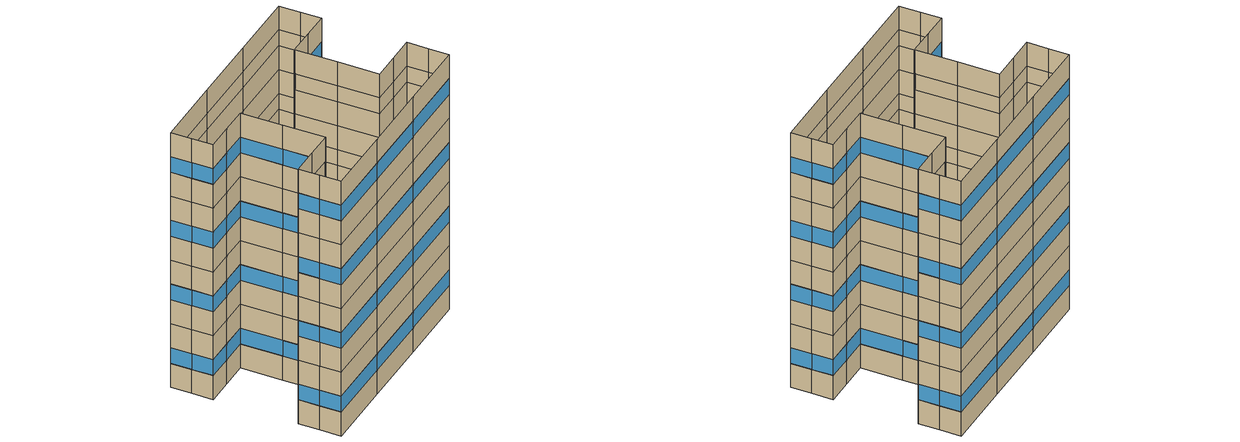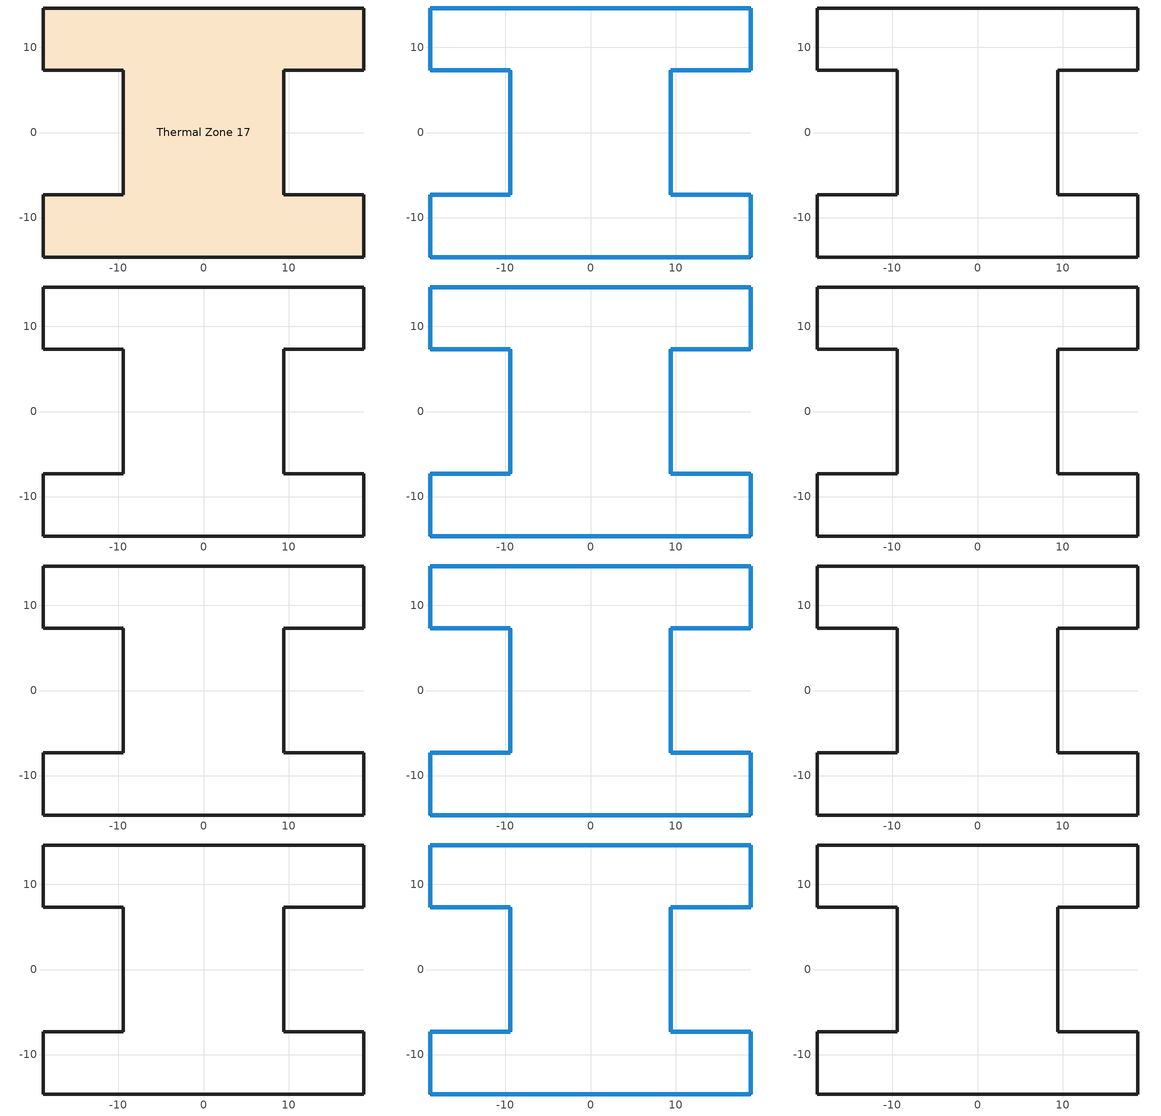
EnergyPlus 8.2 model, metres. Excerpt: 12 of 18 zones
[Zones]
Thermal Zone 17
 floor ground (ASHRAE 90.1-2004 ExtWall Mass ClimateZone 6): 18.82,14.63 18.82,10.97 18.82,7.31 14.12,7.31 9.41,7.31 9.41,0 9.41,-7.31 14.12,-7.31 18.82,-7.31 18.82,-10.97 18.82,-14.63 6.27,-14.63 -6.27,-14.63 -18.82,-14.63 -18.82,-10.97 -18.82,-7.31 -14.12,-7.31 -9.41,-7.31 -9.41,0 -9.41,7.31 -14.12,7.31 -18.82,7.31 -18.82,10.97 -18.82,14.63 -6.27,14.63 6.27,14.63 z0
 wall outside (ASHRAE 90.1-2004 ExtWall Mass ClimateZone 6): 18.82,-10.97 18.82,-7.31 14.12,-7.31 9.41,-7.31 9.41,0 9.41,7.31 14.12,7.31 18.82,7.31 18.82,10.97 18.82,14.63 6.27,14.63 -6.27,14.63 -18.82,14.63 -18.82,10.97 -18.82,7.31 -14.12,7.31 -9.41,7.31 -9.41,0 -9.41,-7.31 -14.12,-7.31 -18.82,-7.31 -18.82,-10.97 -18.82,-14.63 -6.27,-14.63 6.27,-14.63 18.82,-14.63 18.82,-10.97 z0:4.5
Thermal Zone 13
 wall outside (ASHRAE 90.1-2004 ExtWall Mass ClimateZone 6): 18.82,10.97 18.82,14.63 6.27,14.63 -6.27,14.63 -18.82,14.63 -18.82,10.97 -18.82,7.31 -14.12,7.31 -9.41,7.31 -9.41,0 -9.41,-7.31 -14.12,-7.31 -18.82,-7.31 -18.82,-10.97 -18.82,-14.63 -6.27,-14.63 6.27,-14.63 18.82,-14.63 18.82,-10.97 18.82,-7.31 14.12,-7.31 9.41,-7.31 9.41,0 9.41,7.31 14.12,7.31 18.82,7.31 18.82,10.97 z4.5:7.5
 window (ASHRAE 90.1-2004 ExtWindow ClimateZone 4-6): 18.82,11 18.82,14.6 / 18.82,7.34 18.82,10.94 / 18.82,-10.94 18.82,-7.34 / 18.82,-14.6 18.82,-11 / -18.82,-11 -18.82,-14.6 / -18.82,-7.34 -18.82,-10.94 / -18.82,10.94 -18.82,7.34 / -18.82,14.6 -18.82,11 z4.53:7.47; 14.14,7.31 18.79,7.31 / 9.44,7.31 14.09,7.31 / 14.09,-7.31 9.44,-7.31 / 18.79,-7.31 14.14,-7.31 / -14.14,-7.31 -18.79,-7.31 / -9.44,-7.31 -14.09,-7.31 / -14.09,7.31 -9.44,7.31 / -18.79,7.31 -14.14,7.31 z4.53:7.46; 9.41,0.03 9.41,7.28 / 9.41,-7.28 9.41,-0.03 / -9.41,-0.03 -9.41,-7.28 / -9.41,7.28 -9.41,0.03 z4.53:7.45; 6.3,-14.63 18.79,-14.63 / -6.25,-14.63 6.25,-14.63 / -18.79,-14.63 -6.3,-14.63 / -6.3,14.63 -18.79,14.63 / 6.25,14.63 -6.25,14.63 / 18.79,14.63 6.3,14.63 z4.53:7.44
Thermal Zone 3
 wall outside (ASHRAE 90.1-2004 ExtWall Mass ClimateZone 6): 18.82,10.97 18.82,14.63 6.27,14.63 -6.27,14.63 -18.82,14.63 -18.82,10.97 -18.82,7.31 -14.12,7.31 -9.41,7.31 -9.41,0 -9.41,-7.31 -14.12,-7.31 -18.82,-7.31 -18.82,-10.97 -18.82,-14.63 -6.27,-14.63 6.27,-14.63 18.82,-14.63 18.82,-10.97 18.82,-7.31 14.12,-7.31 9.41,-7.31 9.41,0 9.41,7.31 14.12,7.31 18.82,7.31 18.82,10.97 z7.5:12
Thermal Zone 8
 wall outside (ASHRAE 90.1-2004 ExtWall Mass ClimateZone 6): -18.82,-7.31 -18.82,-10.97 -18.82,-14.63 -6.27,-14.63 6.27,-14.63 18.82,-14.63 18.82,-10.97 18.82,-7.31 14.12,-7.31 9.41,-7.31 9.41,0 9.41,7.31 14.12,7.31 18.82,7.31 18.82,10.97 18.82,14.63 6.27,14.63 -6.27,14.63 -18.82,14.63 -18.82,10.97 -18.82,7.31 -14.12,7.31 -9.41,7.31 -9.41,0 -9.41,-7.31 -14.12,-7.31 -18.82,-7.31 z12:16.5
Thermal Zone 4
 wall outside (ASHRAE 90.1-2004 ExtWall Mass ClimateZone 6): 18.82,10.97 18.82,14.63 6.27,14.63 -6.27,14.63 -18.82,14.63 -18.82,10.97 -18.82,7.31 -14.12,7.31 -9.41,7.31 -9.41,0 -9.41,-7.31 -14.12,-7.31 -18.82,-7.31 -18.82,-10.97 -18.82,-14.63 -6.27,-14.63 6.27,-14.63 18.82,-14.63 18.82,-10.97 18.82,-7.31 14.12,-7.31 9.41,-7.31 9.41,0 9.41,7.31 14.12,7.31 18.82,7.31 18.82,10.97 z16.5:19.5
 window (ASHRAE 90.1-2004 ExtWindow ClimateZone 4-6): 18.82,11 18.82,14.6 / 18.82,7.34 18.82,10.94 / 18.82,-10.94 18.82,-7.34 / 18.82,-14.6 18.82,-11 / -18.82,-11 -18.82,-14.6 / -18.82,-7.34 -18.82,-10.94 / -18.82,10.94 -18.82,7.34 / -18.82,14.6 -18.82,11 z16.53:19.47; 14.14,7.31 18.79,7.31 / 9.44,7.31 14.09,7.31 / 14.09,-7.31 9.44,-7.31 / 18.79,-7.31 14.14,-7.31 / -14.14,-7.31 -18.79,-7.31 / -9.44,-7.31 -14.09,-7.31 / -14.09,7.31 -9.44,7.31 / -18.79,7.31 -14.14,7.31 z16.53:19.46; 9.41,0.03 9.41,7.28 / 9.41,-7.28 9.41,-0.03 / -9.41,-0.03 -9.41,-7.28 / -9.41,7.28 -9.41,0.03 z16.53:19.45; 6.3,-14.63 18.79,-14.63 / -6.25,-14.63 6.25,-14.63 / -18.79,-14.63 -6.3,-14.63 / -6.3,14.63 -18.79,14.63 / 6.25,14.63 -6.25,14.63 / 18.79,14.63 6.3,14.63 z16.53:19.44
Thermal Zone 11
 wall outside (ASHRAE 90.1-2004 ExtWall Mass ClimateZone 6): 18.82,10.97 18.82,14.63 6.27,14.63 -6.27,14.63 -18.82,14.63 -18.82,10.97 -18.82,7.31 -14.12,7.31 -9.41,7.31 -9.41,0 -9.41,-7.31 -14.12,-7.31 -18.82,-7.31 -18.82,-10.97 -18.82,-14.63 -6.27,-14.63 6.27,-14.63 18.82,-14.63 18.82,-10.97 18.82,-7.31 14.12,-7.31 9.41,-7.31 9.41,0 9.41,7.31 14.12,7.31 18.82,7.31 18.82,10.97 z19.5:24
Thermal Zone 16
 wall outside (ASHRAE 90.1-2004 ExtWall Mass ClimateZone 6): 18.82,10.97 18.82,14.63 6.27,14.63 -6.27,14.63 -18.82,14.63 -18.82,10.97 -18.82,7.31 -14.12,7.31 -9.41,7.31 -9.41,0 -9.41,-7.31 -14.12,-7.31 -18.82,-7.31 -18.82,-10.97 -18.82,-14.63 -6.27,-14.63 6.27,-14.63 18.82,-14.63 18.82,-10.97 18.82,-7.31 14.12,-7.31 9.41,-7.31 9.41,0 9.41,7.31 14.12,7.31 18.82,7.31 18.82,10.97 z24:28.5
Thermal Zone 7
 wall outside (ASHRAE 90.1-2004 ExtWall Mass ClimateZone 6): 18.82,10.97 18.82,14.63 6.27,14.63 -6.27,14.63 -18.82,14.63 -18.82,10.97 -18.82,7.31 -14.12,7.31 -9.41,7.31 -9.41,0 -9.41,-7.31 -14.12,-7.31 -18.82,-7.31 -18.82,-10.97 -18.82,-14.63 -6.27,-14.63 6.27,-14.63 18.82,-14.63 18.82,-10.97 18.82,-7.31 14.12,-7.31 9.41,-7.31 9.41,0 9.41,7.31 14.12,7.31 18.82,7.31 18.82,10.97 z28.5:31.5
 window (ASHRAE 90.1-2004 ExtWindow ClimateZone 4-6): 18.82,11 18.82,14.6 / 18.82,7.34 18.82,10.94 / 18.82,-10.94 18.82,-7.34 / 18.82,-14.6 18.82,-11 / -18.82,-11 -18.82,-14.6 / -18.82,-7.34 -18.82,-10.94 / -18.82,10.94 -18.82,7.34 / -18.82,14.6 -18.82,11 z28.53:31.47; 14.14,7.31 18.79,7.31 / 9.44,7.31 14.09,7.31 / 14.09,-7.31 9.44,-7.31 / 18.79,-7.31 14.14,-7.31 / -14.14,-7.31 -18.79,-7.31 / -9.44,-7.31 -14.09,-7.31 / -14.09,7.31 -9.44,7.31 / -18.79,7.31 -14.14,7.31 z28.53:31.46; 9.41,0.03 9.41,7.28 / 9.41,-7.28 9.41,-0.03 / -9.41,-0.03 -9.41,-7.28 / -9.41,7.28 -9.41,0.03 z28.53:31.45; 6.3,-14.63 18.79,-14.63 / -6.25,-14.63 6.25,-14.63 / -18.79,-14.63 -6.3,-14.63 / -6.3,14.63 -18.79,14.63 / 6.25,14.63 -6.25,14.63 / 18.79,14.63 6.3,14.63 z28.53:31.44
Thermal Zone 10
 wall outside (ASHRAE 90.1-2004 ExtWall Mass ClimateZone 6): 18.82,10.97 18.82,14.63 6.27,14.63 -6.27,14.63 -18.82,14.63 -18.82,10.97 -18.82,7.31 -14.12,7.31 -9.41,7.31 -9.41,0 -9.41,-7.31 -14.12,-7.31 -18.82,-7.31 -18.82,-10.97 -18.82,-14.63 -6.27,-14.63 6.27,-14.63 18.82,-14.63 18.82,-10.97 18.82,-7.31 14.12,-7.31 9.41,-7.31 9.41,0 9.41,7.31 14.12,7.31 18.82,7.31 18.82,10.97 z31.5:36
Thermal Zone 12
 wall outside (ASHRAE 90.1-2004 ExtWall Mass ClimateZone 6): 18.82,10.97 18.82,14.63 6.27,14.63 -6.27,14.63 -18.82,14.63 -18.82,10.97 -18.82,7.31 -14.12,7.31 -9.41,7.31 -9.41,0 -9.41,-7.31 -14.12,-7.31 -18.82,-7.31 -18.82,-10.97 -18.82,-14.63 -6.27,-14.63 6.27,-14.63 18.82,-14.63 18.82,-10.97 18.82,-7.31 14.12,-7.31 9.41,-7.31 9.41,0 9.41,7.31 14.12,7.31 18.82,7.31 18.82,10.97 z36:40.5
Thermal Zone 14
 wall outside (ASHRAE 90.1-2004 ExtWall Mass ClimateZone 6): 18.82,10.97 18.82,14.63 6.27,14.63 -6.27,14.63 -18.82,14.63 -18.82,10.97 -18.82,7.31 -14.12,7.31 -9.41,7.31 -9.41,0 -9.41,-7.31 -14.12,-7.31 -18.82,-7.31 -18.82,-10.97 -18.82,-14.63 -6.27,-14.63 6.27,-14.63 18.82,-14.63 18.82,-10.97 18.82,-7.31 14.12,-7.31 9.41,-7.31 9.41,0 9.41,7.31 14.12,7.31 18.82,7.31 18.82,10.97 z40.5:43.5
 window (ASHRAE 90.1-2004 ExtWindow ClimateZone 4-6): 18.82,11 18.82,14.6 / 18.82,7.34 18.82,10.94 / 18.82,-10.94 18.82,-7.34 / 18.82,-14.6 18.82,-11 / -18.82,-11 -18.82,-14.6 / -18.82,-7.34 -18.82,-10.94 / -18.82,10.94 -18.82,7.34 / -18.82,14.6 -18.82,11 z40.53:43.47; 14.14,7.31 18.79,7.31 / 9.44,7.31 14.09,7.31 / 14.09,-7.31 9.44,-7.31 / 18.79,-7.31 14.14,-7.31 / -14.14,-7.31 -18.79,-7.31 / -9.44,-7.31 -14.09,-7.31 / -14.09,7.31 -9.44,7.31 / -18.79,7.31 -14.14,7.31 z40.53:43.46; 9.41,0.03 9.41,7.28 / 9.41,-7.28 9.41,-0.03 / -9.41,-0.03 -9.41,-7.28 / -9.41,7.28 -9.41,0.03 z40.53:43.45; 6.3,-14.63 18.79,-14.63 / -6.25,-14.63 6.25,-14.63 / -18.79,-14.63 -6.3,-14.63 / -6.3,14.63 -18.79,14.63 / 6.25,14.63 -6.25,14.63 / 18.79,14.63 6.3,14.63 z40.53:43.44
Thermal Zone 9
 wall outside (ASHRAE 90.1-2004 ExtWall Mass ClimateZone 6): 18.82,10.97 18.82,14.63 6.27,14.63 -6.27,14.63 -18.82,14.63 -18.82,10.97 -18.82,7.31 -14.12,7.31 -9.41,7.31 -9.41,0 -9.41,-7.31 -14.12,-7.31 -18.82,-7.31 -18.82,-10.97 -18.82,-14.63 -6.27,-14.63 6.27,-14.63 18.82,-14.63 18.82,-10.97 18.82,-7.31 14.12,-7.31 9.41,-7.31 9.41,0 9.41,7.31 14.12,7.31 18.82,7.31 18.82,10.97 z43.5:48
[Building]
Building 1: North Axis {deg}=0
[Material] Thermal Absorptance=0.9
Name | Roughness | Thickness {m} | Conductivity {W/m-K} | Density {kg/m3} | Specific Heat {J/kg-K} | Solar Absorptance | Visible Absorptance
1/2IN Gypsum | Smooth | 0.0127 | 0.16 | 784.9 | 830 | 0.4 | 0.4
1IN Stucco | Smooth | 0.0253 | 0.6918 | 1858 | 837 | 0.92 | 0.92
8IN CONCRETE HW RefBldg | Rough | 0.2032 | 1.311 | 2240 | 836.8 | 0.7 | 0.7
Mass NonRes Wall Insulation-1.69 | MediumRough | 0.0623673 | 0.049 | 265 | 836.8 | 0.7 | 0.7
[WindowMaterial:SimpleGlazingSystem]
Fixed Window 3.24/0.39/0.31: U-Factor {W/m2-K}=3.23646; Solar Heat Gain Coefficient=0.39; Visible Transmittance=0.31
[Construction]
ASHRAE 90.1-2004 ExtWall Mass ClimateZone 6: 1IN Stucco, 8IN CONCRETE HW RefBldg, Mass NonRes Wall Insulation-1.69, 1/2IN Gypsum
ASHRAE 90.1-2004 ExtWindow ClimateZone 4-6: Fixed Window 3.24/0.39/0.31
[Zone]
Thermal Zone 10; Thermal Zone 11; Thermal Zone 12; Thermal Zone 13; Thermal Zone 14; Thermal Zone 16; Thermal Zone 17; Thermal Zone 3; Thermal Zone 4; Thermal Zone 7; Thermal Zone 8; Thermal Zone 9
